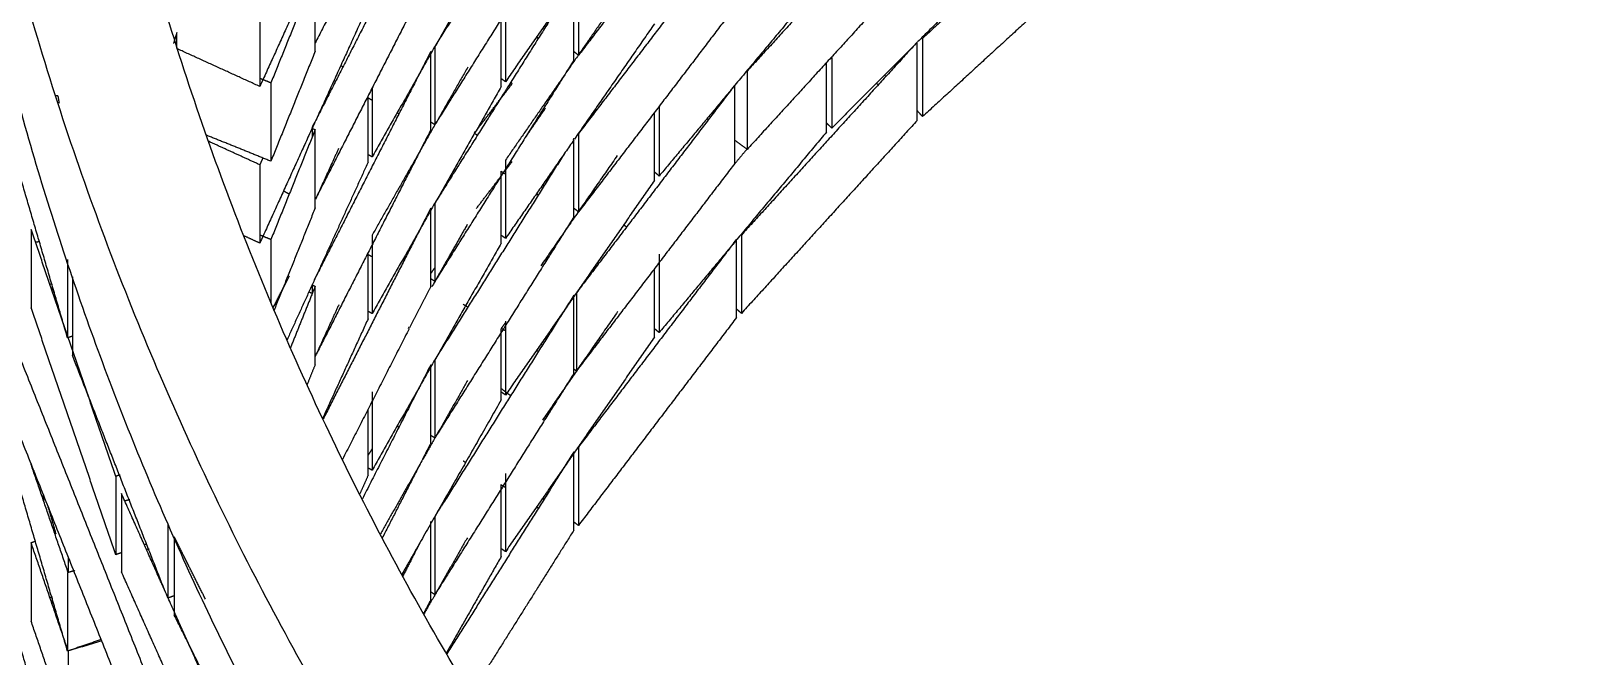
# Model space of a CAD drawing. Header units: centimetres. Extents: x 0 to 19.8, y 0 to 41.5.
# Drawn here: x 12.54 to 13.723, y 14.472 to 14.951 of the extents above; entities that cross this region are included whole.
import ezdxf

# ---------------------------------------------------------------- set-up
doc = ezdxf.new("R2010")
doc.units = ezdxf.units.CM
doc.layers.add('Make2D$Visible$Curves', color=7, linetype='Continuous', true_color=0x000000)

msp = doc.modelspace()

# ---------------------------------------------------------------- linework, layer by layer
at = {"layer": 'Make2D$Visible$Curves', "color": 18, "lineweight": -3, "true_color": 0x000000}
for points, weights, knots in [([(12.4439, 15.6341), (12.4439, 14.6937), (13.0828, 14.0037), (14.7132, 12.2431), (16.4739, 13.8735), (17.243, 14.5858), (17.243, 15.6341)], [0.853867800566, 0.860338983745, 1, 0.707106781187, 1, 0.846767797442, 0.853867800566], [5.741243, 5.741243, 5.741243, 7.538558, 7.538558, 11.307837, 11.307837, 13.279801, 13.279801, 13.279801]), ([(17.143, 15.6341), (17.143, 14.6295), (16.4059, 13.9469), (14.7187, 12.3844), (13.1562, 14.0716), (12.5439, 14.7329), (12.5439, 15.6341)], [0.853867800566, 0.846767797442, 1, 0.707106781187, 1, 0.860338983745, 0.853867800566], [-13.279801, -13.279801, -13.279801, -11.307837, -11.307837, -7.538558, -7.538558, -5.741243, -5.741243, -5.741243]), ([(12.473, 15.1611), (12.5866, 14.4396), (13.0828, 13.9037), (14.7132, 12.1431), (16.4739, 13.7735), (17.243, 14.4858), (17.243, 15.5341)], [0.861673993534, 0.888038673933, 1, 0.707106781187, 1, 0.846767797442, 0.853867800566], [6.097714, 6.097714, 6.097714, 7.538558, 7.538558, 11.307837, 11.307837, 13.279801, 13.279801, 13.279801])]:
    msp.add_rational_spline(points, weights, degree=2, knots=knots, dxfattribs=at)
for points in [[(12.846, 15.1153), (12.8017, 15.0285), (12.7575, 14.9418)], [(12.9483, 15.0972), (12.8987, 15.0182), (12.8491, 14.9392)], [(13.0804, 15.0915), (13.0198, 15.0119), (12.9591, 14.9324)], [(13.0172, 15.0765), (12.9602, 14.9943), (12.9032, 14.9121)], [(13.3698, 15.0807), (13.2964, 15.0132), (13.2229, 14.9457)], [(13.2217, 15.0664), (13.155, 14.9934), (13.0882, 14.9203)], [(12.846, 15.0553), (12.8005, 14.9662), (12.7551, 14.8771)], [(12.9555, 15.0486), (12.9026, 14.9644), (12.8497, 14.8802)], [(12.8999, 15.0284), (12.8505, 14.9415), (12.801, 14.8545)], [(13.0801, 15.031), (13.0196, 14.9517), (12.9591, 14.8724)], [(13.2942, 15.0182), (13.2564, 14.9804), (13.2187, 14.9426)], [(13.3698, 15.0207), (13.2962, 14.9531), (13.2225, 14.8854)], [(13.2231, 15.0079), (13.1556, 14.9341), (13.0882, 14.8603)], [(12.7551, 14.9964), (12.7351, 14.9525), (12.7151, 14.9085)], [(12.7575, 14.9955), (12.7406, 14.9534), (12.7236, 14.9112)], [(12.7575, 14.9355), (12.7575, 14.9655), (12.7575, 14.9955)], [(12.846, 14.9953), (12.8018, 14.9088), (12.7577, 14.8223)], [(12.9555, 14.9886), (12.9023, 14.9039), (12.8491, 14.8192)], [(12.9591, 14.9924), (12.9591, 14.9624), (12.9591, 14.9324)], [(13.1489, 14.9935), (13.1138, 14.9514), (13.0787, 14.9094)], [(12.9555, 14.9286), (12.9555, 14.958), (12.9555, 14.9875)], [(12.7151, 14.9685), (12.7151, 14.9385), (12.7151, 14.9085)], [(12.798, 14.9705), (12.7767, 14.9236), (12.7553, 14.8767)], [(12.9891, 14.976), (12.9461, 14.9141), (12.9032, 14.8521)], [(12.9032, 14.9681), (12.9032, 14.9401), (12.9032, 14.9121)], [(13.0804, 14.9715), (13.0198, 14.8919), (12.9591, 14.8124)], [(12.8999, 14.9084), (12.8999, 14.9356), (12.8999, 14.9629)], [(13.0172, 14.9565), (12.9866, 14.9124), (12.956, 14.8682)], [(12.6516, 14.9498), (12.6503, 14.9456), (12.649, 14.9413)], [(12.6516, 14.9378), (12.6516, 14.9438), (12.6516, 14.9498)], [(12.927, 14.9464), (12.9277, 14.946), (12.9284, 14.9455)], [(13.2184, 14.9425), (13.1511, 14.8686), (13.0838, 14.7947)], [(13.2184, 14.9423), (13.1857, 14.9095), (13.1529, 14.8766)], [(13.2184, 14.8825), (13.2184, 14.9124), (13.2184, 14.9423)], [(13.2225, 14.9454), (13.2225, 14.9154), (13.2225, 14.8854)], [(12.7151, 14.9085), (12.6833, 14.923), (12.6516, 14.9375)], [(12.7575, 14.9355), (12.7406, 14.8934), (12.7236, 14.8512)], [(12.846, 14.9353), (12.8012, 14.8476), (12.7565, 14.7598)], [(12.846, 14.8753), (12.846, 14.9053), (12.846, 14.9353)], [(12.8491, 14.9392), (12.8491, 14.9092), (12.8491, 14.8792)], [(12.9591, 14.9324), (12.9573, 14.9338), (12.9555, 14.9352)], [(13.1529, 14.9306), (13.1529, 14.9036), (13.1529, 14.8766)], [(12.7787, 14.9234), (12.7779, 14.9239), (12.777, 14.9244)], [(12.8743, 14.9233), (12.8376, 14.8589), (12.801, 14.7945)], [(12.9555, 14.9286), (12.9023, 14.8439), (12.8491, 14.7592)], [(13.0882, 14.9203), (13.0882, 14.8903), (13.0882, 14.8603)], [(13.1489, 14.8735), (13.1489, 14.9001), (13.1489, 14.9268)], [(13.1944, 14.9161), (13.1939, 14.9166), (13.1934, 14.9172)], [(12.5679, 14.716), (12.5398, 14.8119), (12.5116, 14.9079)], [(12.7236, 14.9112), (12.7193, 14.913), (12.7151, 14.9147)], [(12.7236, 14.9112), (12.7236, 14.8812), (12.7236, 14.8512)], [(12.7719, 14.9131), (12.7725, 14.9128), (12.7731, 14.9124)], [(12.8999, 14.9084), (12.8505, 14.8215), (12.801, 14.7345)], [(12.801, 14.9072), (12.801, 14.8809), (12.801, 14.8545)], [(12.8793, 14.8727), (12.8939, 14.8917), (12.9084, 14.9108)], [(12.9032, 14.9121), (12.9016, 14.9133), (12.8999, 14.9144)], [(12.9084, 14.9107), (12.9078, 14.9112), (12.9072, 14.9117)], [(13.0782, 14.9089), (13.0179, 14.8297), (12.9575, 14.7505)], [(13.0787, 14.9093), (13.0498, 14.8746), (13.0208, 14.8399)], [(13.0787, 14.8495), (13.0787, 14.8795), (13.0787, 14.9095)], [(13.1872, 14.911), (13.1879, 14.9104), (13.1886, 14.9097)], [(12.5605, 14.9014), (12.5595, 14.9013), (12.5585, 14.9012)], [(12.5605, 14.9014), (12.5609, 14.8986), (12.5614, 14.8958)], [(12.7974, 14.9001), (12.7992, 14.8991), (12.801, 14.8982)], [(12.798, 14.8505), (12.798, 14.8751), (12.798, 14.8997)], [(12.825, 14.8943), (12.8245, 14.8946), (12.824, 14.8949)], [(13.0208, 14.8937), (13.0208, 14.8668), (13.0208, 14.8399)], [(12.8203, 14.8884), (12.8208, 14.8881), (12.8214, 14.8878)], [(12.9189, 14.8702), (12.9264, 14.8811), (12.9339, 14.892)], [(13.0172, 14.8365), (13.0172, 14.8625), (13.0172, 14.8885)], [(13.2184, 14.8825), (13.1511, 14.8086), (13.0838, 14.7347)], [(13.2225, 14.8854), (13.2205, 14.8877), (13.2184, 14.8899)], [(12.7236, 14.8512), (12.699, 14.8612), (12.6743, 14.8711)], [(12.7551, 14.8764), (12.7351, 14.8325), (12.7151, 14.7885)], [(12.7575, 14.8755), (12.7406, 14.8334), (12.7236, 14.7912)], [(12.7546, 14.8766), (12.7561, 14.876), (12.7575, 14.8755)], [(12.7551, 14.8762), (12.7551, 14.8729), (12.7551, 14.8695)], [(12.7575, 14.8155), (12.7575, 14.8455), (12.7575, 14.8755)], [(12.846, 14.8753), (12.8022, 14.7894), (12.7584, 14.7035)], [(12.8491, 14.8792), (12.8475, 14.8802), (12.846, 14.8812)], [(12.8816, 14.871), (12.8805, 14.8718), (12.8793, 14.8727)], [(12.9591, 14.8724), (12.9591, 14.8424), (12.9591, 14.8124)], [(13.1489, 14.8735), (13.1146, 14.8324), (13.0803, 14.7913)], [(13.1529, 14.8766), (13.1509, 14.8786), (13.1489, 14.8805)], [(12.7151, 14.8485), (12.6954, 14.8575), (12.6758, 14.8665)], [(12.7754, 14.8609), (12.7665, 14.8414), (12.7577, 14.822)], [(12.9555, 14.8675), (12.9293, 14.8298), (12.9032, 14.7921)], [(12.9555, 14.8686), (12.9552, 14.8682), (12.955, 14.8678)], [(12.9555, 14.8086), (12.9555, 14.8383), (12.9555, 14.868)], [(13.0882, 14.8603), (13.0835, 14.8638), (13.0788, 14.8672)], [(13.0882, 14.8607), (13.0835, 14.8551), (13.0788, 14.8494)], [(12.7151, 14.2402), (12.5941, 14.5437), (12.4731, 14.8473)], [(12.7174, 14.8537), (12.7162, 14.8511), (12.7151, 14.8485)], [(12.7151, 14.8485), (12.7151, 14.8185), (12.7151, 14.7885)], [(12.798, 14.8505), (12.767, 14.7825), (12.736, 14.7145)], [(12.801, 14.8545), (12.7996, 14.8554), (12.7981, 14.8562)], [(12.9483, 14.8572), (12.8987, 14.7782), (12.8491, 14.6992)], [(12.8809, 14.815), (12.8946, 14.8329), (12.9082, 14.8509)], [(12.9032, 14.8521), (12.9032, 14.8221), (12.9032, 14.7921)], [(12.9888, 14.8556), (12.9595, 14.8134), (12.9303, 14.7712)], [(13.0787, 14.8495), (13.0185, 14.7706), (12.9583, 14.6916)], [(12.8999, 14.8435), (12.9016, 14.8424), (12.9032, 14.8414)], [(12.8999, 14.7884), (12.8999, 14.8159), (12.8999, 14.8435)], [(13.0172, 14.8365), (12.9602, 14.7543), (12.9032, 14.6721)], [(13.0208, 14.8399), (13.019, 14.8415), (13.0172, 14.843)], [(12.7376, 14.826), (12.7354, 14.8272), (12.7332, 14.8283)], [(12.927, 14.8264), (12.9277, 14.826), (12.9284, 14.8255)], [(12.9327, 14.8324), (12.9322, 14.8328), (12.9317, 14.8332)], [(12.7575, 14.8155), (12.7418, 14.7763), (12.726, 14.7371)], [(12.846, 14.8153), (12.8048, 14.7345), (12.7636, 14.6538)], [(12.846, 14.7553), (12.846, 14.7853), (12.846, 14.8153)], [(12.8491, 14.8192), (12.8491, 14.7892), (12.8491, 14.7592)], [(12.9591, 14.8124), (12.9573, 14.8138), (12.9555, 14.8152)], [(12.6049, 14.6098), (12.5724, 14.7044), (12.54, 14.799)], [(12.54, 14.799), (12.54, 14.769), (12.54, 14.739)], [(12.8739, 14.8028), (12.8603, 14.7788), (12.8467, 14.7549)], [(12.9555, 14.8086), (12.9027, 14.7245), (12.8499, 14.6405)], [(12.9958, 14.8008), (12.9948, 14.8016), (12.9938, 14.8025)], [(12.7151, 14.1802), (12.5941, 14.4837), (12.4731, 14.7873)], [(12.5464, 14.7896), (12.5449, 14.7893), (12.5434, 14.7891)], [(12.7151, 14.7885), (12.7089, 14.7913), (12.7027, 14.7942)], [(12.7236, 14.7912), (12.7193, 14.793), (12.7151, 14.7947)], [(12.7236, 14.7912), (12.7236, 14.767), (12.7236, 14.7427)], [(12.801, 14.7945), (12.801, 14.7645), (12.801, 14.7345)], [(12.8999, 14.7884), (12.8505, 14.7015), (12.801, 14.6145)], [(12.9002, 14.7937), (12.9001, 14.7938), (12.8999, 14.7939)], [(12.9032, 14.7921), (12.9017, 14.7932), (12.9002, 14.7942)], [(13.08, 14.7914), (13.0195, 14.7118), (12.959, 14.6322)], [(13.08, 14.7908), (13.0504, 14.7554), (13.0208, 14.7199)], [(13.08, 14.7314), (13.08, 14.7614), (13.08, 14.7914)], [(13.0838, 14.7947), (13.0838, 14.7647), (13.0838, 14.7347)], [(12.5679, 14.776), (12.5679, 14.746), (12.5679, 14.716)], [(12.7974, 14.7801), (12.7992, 14.7791), (12.801, 14.7782)], [(12.798, 14.7305), (12.798, 14.7559), (12.798, 14.7814)], [(13.0208, 14.7799), (13.0208, 14.7499), (13.0208, 14.7199)], [(12.7253, 14.7388), (12.7316, 14.7511), (12.7378, 14.7634)], [(12.846, 14.7652), (12.8476, 14.7674), (12.8491, 14.7696)], [(13.0172, 14.7165), (13.0172, 14.7427), (13.0172, 14.7688)], [(12.556, 14.7573), (12.5554, 14.7571), (12.5547, 14.7569)], [(12.5561, 14.7547), (12.5561, 14.7534), (12.5561, 14.7521)], [(12.5716, 14.7626), (12.5716, 14.7326), (12.5716, 14.7026)], [(12.7575, 14.7555), (12.748, 14.7318), (12.7385, 14.7082)], [(12.7551, 14.7571), (12.7551, 14.7539), (12.7551, 14.7506)], [(12.7553, 14.7564), (12.7564, 14.7559), (12.7575, 14.7555)], [(12.7575, 14.6955), (12.7575, 14.7255), (12.7575, 14.7555)], [(12.846, 14.7553), (12.8379, 14.7395), (12.8298, 14.7237)], [(12.8491, 14.7592), (12.8475, 14.7602), (12.846, 14.7612)], [(12.5579, 14.7512), (12.5574, 14.7511), (12.5568, 14.751)], [(12.7527, 14.7512), (12.7538, 14.7507), (12.7548, 14.7502)], [(12.7755, 14.7411), (12.7665, 14.7214), (12.7575, 14.7016)], [(12.9555, 14.7486), (12.9047, 14.6678), (12.854, 14.5869)], [(12.8708, 14.7417), (12.8726, 14.7406), (12.8744, 14.7394)], [(12.9555, 14.6886), (12.9555, 14.7186), (12.9555, 14.7486)], [(12.9575, 14.7505), (12.9575, 14.7205), (12.9575, 14.6905)], [(12.6049, 14.5498), (12.5724, 14.6444), (12.54, 14.739)], [(12.798, 14.7305), (12.7805, 14.6921), (12.763, 14.6537)], [(12.801, 14.7345), (12.7995, 14.7354), (12.798, 14.7362)], [(12.9, 14.7231), (12.9018, 14.7256), (12.9035, 14.728)], [(12.9032, 14.7286), (12.9032, 14.7004), (12.9032, 14.6721)], [(12.989, 14.736), (12.9602, 14.6944), (12.9314, 14.6528)], [(13.08, 14.7314), (13.0195, 14.6518), (12.959, 14.5722)], [(13.0838, 14.7347), (13.0819, 14.7364), (13.08, 14.7381)], [(12.5716, 14.7171), (12.5697, 14.7165), (12.5679, 14.716)], [(12.8294, 14.7228), (12.8039, 14.6728), (12.7784, 14.6228)], [(12.8292, 14.724), (12.8289, 14.7236), (12.8287, 14.7232)], [(12.8298, 14.723), (12.8297, 14.7231), (12.8296, 14.7232)], [(12.8999, 14.6684), (12.8999, 14.6956), (12.8999, 14.7229)], [(12.9004, 14.7231), (12.9018, 14.7223), (12.9032, 14.7214)], [(13.0172, 14.7165), (12.9602, 14.6343), (12.9032, 14.5521)], [(13.0208, 14.7199), (13.019, 14.7215), (13.0172, 14.723)], [(12.9271, 14.7064), (12.9278, 14.7059), (12.9284, 14.7055)], [(12.9314, 14.7102), (12.9308, 14.7106), (12.9302, 14.7111)], [(12.6424, 14.5222), (12.607, 14.6124), (12.5716, 14.7026)], [(12.7575, 14.6955), (12.7544, 14.6878), (12.7513, 14.6801)], [(12.846, 14.6953), (12.8198, 14.644), (12.7936, 14.5926)], [(12.846, 14.6353), (12.846, 14.6653), (12.846, 14.6953)], [(12.8491, 14.6992), (12.8491, 14.6692), (12.8491, 14.6392)], [(12.8742, 14.6833), (12.8408, 14.6245), (12.8074, 14.5657)], [(12.9555, 14.6886), (12.9025, 14.6043), (12.8496, 14.52)], [(12.9575, 14.6905), (12.9566, 14.6911), (12.9558, 14.6918)], [(12.801, 14.6745), (12.801, 14.6445), (12.801, 14.6145)], [(12.9071, 14.6716), (12.9035, 14.6743), (12.8999, 14.677)], [(12.9032, 14.6721), (12.9017, 14.6732), (12.9002, 14.6742)], [(12.5679, 14.476), (12.5398, 14.5719), (12.5116, 14.6679)], [(12.798, 14.6105), (12.798, 14.6359), (12.798, 14.6613)], [(12.8999, 14.6684), (12.8688, 14.6136), (12.8376, 14.5589)], [(12.8203, 14.6484), (12.821, 14.648), (12.8217, 14.6477)], [(12.825, 14.6543), (12.8245, 14.6546), (12.824, 14.6549)], [(12.846, 14.6353), (12.8274, 14.5989), (12.8088, 14.5625)], [(12.8491, 14.6392), (12.8477, 14.6401), (12.8464, 14.6409)], [(12.7982, 14.6262), (12.7998, 14.6286), (12.8013, 14.6311)], [(12.9555, 14.6286), (12.9069, 14.5512), (12.8584, 14.4739)], [(12.8708, 14.6217), (12.8718, 14.6211), (12.8728, 14.6204)], [(12.9555, 14.5686), (12.9555, 14.5982), (12.9555, 14.6278)], [(12.959, 14.6322), (12.959, 14.6022), (12.959, 14.5722)], [(12.54, 14.619), (12.5403, 14.6191), (12.5406, 14.6192)], [(12.5684, 14.5361), (12.5542, 14.5776), (12.54, 14.619)], [(12.542, 14.6143), (12.542, 14.6137), (12.542, 14.613)], [(12.608, 14.6109), (12.6065, 14.6104), (12.6049, 14.6098)], [(12.6049, 14.6098), (12.6049, 14.5798), (12.6049, 14.5498)], [(12.798, 14.6105), (12.7948, 14.6033), (12.7915, 14.5961)], [(12.801, 14.6145), (12.7995, 14.6154), (12.798, 14.6162)], [(12.9032, 14.6121), (12.9032, 14.5821), (12.9032, 14.5521)], [(12.8999, 14.5484), (12.8999, 14.576), (12.8999, 14.6035)], [(12.8999, 14.6034), (12.9016, 14.6024), (12.9032, 14.6014)], [(12.5491, 14.5965), (12.5493, 14.5939), (12.5496, 14.5913)], [(12.5592, 14.5656), (12.5561, 14.5762), (12.553, 14.5869)], [(12.6092, 14.5967), (12.6092, 14.5667), (12.6092, 14.5367)], [(12.6907, 14.414), (12.65, 14.5053), (12.6092, 14.5967)], [(12.6155, 14.5919), (12.6136, 14.5914), (12.6118, 14.591)], [(12.8537, 14.5865), (12.8514, 14.5828), (12.8491, 14.5792)], [(12.927, 14.5864), (12.9277, 14.586), (12.9284, 14.5855)], [(12.9326, 14.5922), (12.9321, 14.5926), (12.9315, 14.593)], [(12.846, 14.5153), (12.846, 14.5453), (12.846, 14.5753)], [(12.8483, 14.5777), (12.8488, 14.5774), (12.8493, 14.5772)], [(12.8491, 14.5792), (12.8491, 14.5492), (12.8491, 14.5192)], [(12.959, 14.5722), (12.9572, 14.5735), (12.9555, 14.5748)], [(12.6447, 14.5731), (12.6447, 14.5448), (12.6447, 14.5165)], [(12.6735, 14.5157), (12.6615, 14.5396), (12.6496, 14.5635)], [(12.6496, 14.5635), (12.6496, 14.5335), (12.6496, 14.5035)], [(12.874, 14.5628), (12.8573, 14.5335), (12.8407, 14.5042)], [(12.9555, 14.5686), (12.9161, 14.5058), (12.8766, 14.443)], [(12.54, 14.559), (12.5416, 14.5596), (12.5433, 14.5601)], [(12.5684, 14.4761), (12.5542, 14.5176), (12.54, 14.559)], [(12.54, 14.559), (12.54, 14.529), (12.54, 14.499)], [(12.6093, 14.5513), (12.6071, 14.5506), (12.6049, 14.5498)], [(12.6285, 14.558), (12.6278, 14.5577), (12.6271, 14.5575)], [(12.6302, 14.5542), (12.6293, 14.554), (12.6285, 14.5537)], [(12.8373, 14.5583), (12.8307, 14.5466), (12.824, 14.535)], [(12.8375, 14.5588), (12.831, 14.546), (12.8245, 14.5332)], [(12.9032, 14.5521), (12.9017, 14.5532), (12.9002, 14.5542)], [(12.5679, 14.356), (12.5398, 14.4519), (12.5116, 14.5479)], [(12.5684, 14.5481), (12.5684, 14.5421), (12.5684, 14.5361)], [(12.8999, 14.5484), (12.8788, 14.5113), (12.8578, 14.4743)], [(12.5735, 14.5376), (12.5707, 14.5368), (12.5679, 14.536)], [(12.5679, 14.536), (12.5679, 14.506), (12.5679, 14.476)], [(12.6907, 14.354), (12.65, 14.4453), (12.6092, 14.5367)], [(12.8252, 14.5342), (12.8246, 14.5346), (12.824, 14.5349)], [(12.5563, 14.5173), (12.5556, 14.5171), (12.5548, 14.517)], [(12.5561, 14.5165), (12.5561, 14.5145), (12.5561, 14.5124)], [(12.6497, 14.5184), (12.6472, 14.5174), (12.6447, 14.5165)], [(12.846, 14.5153), (12.8432, 14.5099), (12.8404, 14.5045)], [(12.8491, 14.5192), (12.8475, 14.5202), (12.846, 14.5212)], [(12.739, 14.3246), (12.6943, 14.414), (12.6496, 14.5035)], [(12.5684, 14.4161), (12.5542, 14.4576), (12.54, 14.499)], [(12.5941, 14.4837), (12.581, 14.4798), (12.5679, 14.476)], [(12.5937, 14.4848), (12.5811, 14.4805), (12.5684, 14.4761)], [(12.5684, 14.4761), (12.5684, 14.4461), (12.5684, 14.4161)]]:
    msp.add_open_spline(points, degree=2, dxfattribs=at)

doc.saveas('drawing.dxf')
